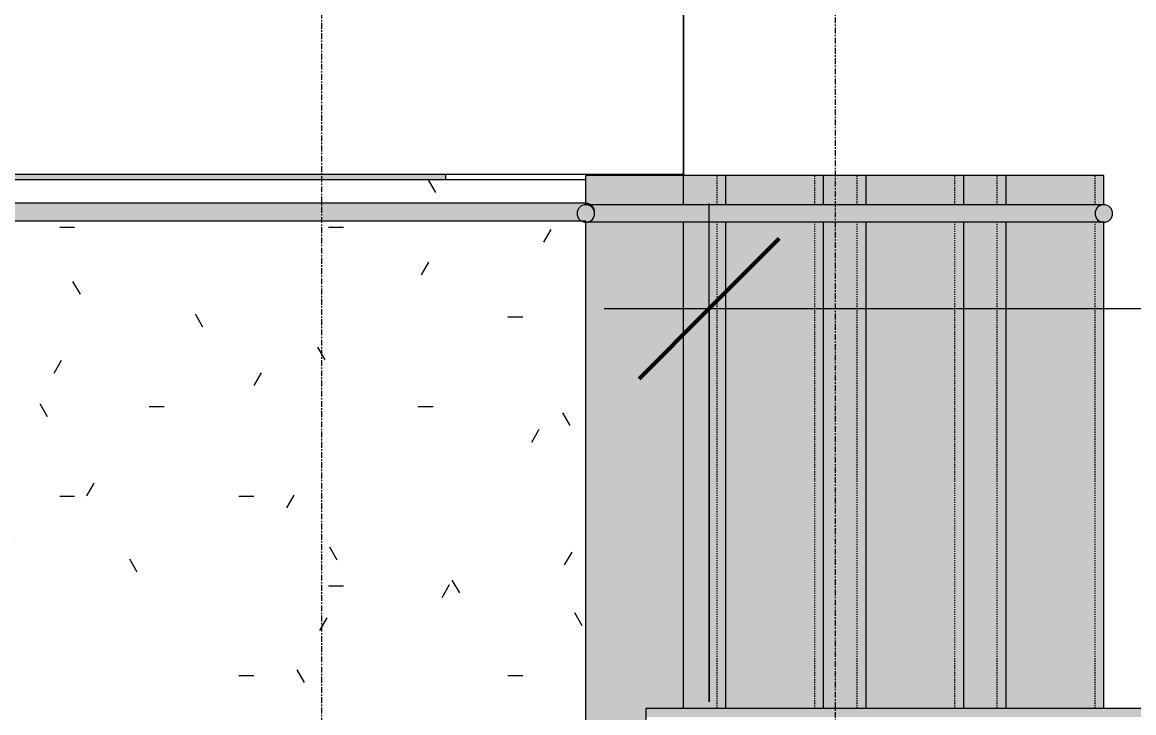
# Model space of a CAD drawing. Header units: inches. Extents: x -4139 to -1227, y 10223 to 12021.
# Drawn here: x -3082.9 to -2987.6, y 11770.3 to 11829.4 of the extents above; entities that cross this region are included whole.
import ezdxf

# ---------------------------------------------------------------- set-up
doc = ezdxf.new("R2010")
doc.units = ezdxf.units.IN
doc.header["$MEASUREMENT"] = 0
doc.linetypes.add('Grid Line 1_2_', pattern=[0.875, 0.5, -0.125, 0.125, -0.125])
doc.linetypes.add('Overhead 1_16_', pattern=[0.101562, 0.0625, -0.039062])
for name, color, linetype, lineweight in [('A-ANNO-DIMS', 211, 'Continuous', 9), ('A-ANNO-DIMS-96', 211, 'Continuous', 9), ('A-FLOR-HRAL', 11, 'Continuous', 9), ('A-WALL', 113, 'Continuous', 13), ('C-BLDG-PADS', 91, 'Continuous', 13), ('C-TOPO', 7, 'Continuous', 9), ('S-FNDN', 32, 'Continuous', 13), ('S-GRID', 1, 'Continuous', 9), ('S-STRS', 31, 'Continuous', 9)]:
    doc.layers.add(name, color=color, linetype=linetype, lineweight=lineweight)
doc.styles.add('Century Gothic_1', font='ufonts.com_century-gothic.ttf', dxfattribs={"height": 9})
doc.dimstyles.new('OD__1_16__Tol__', dxfattribs={"dimscale": 12, "dimtxt": 9.397514, "dimasz": 1, "dimexe": 0.75, "dimexo": 0.5, "dimgap": 0.75, "dimtad": 1, "dimdec": 4, "dimrnd": 0.0625, "dimzin": 3, "dimdsep": 46, "dimlunit": 4, "dimtxsty": 'Century Gothic_1', "dimblk1": 'OBLIQUE', "dimblk2": 'OBLIQUE', "dimsah": 1, "dimcen": 0.09, "dimdle": 0.75, "dimazin": 0, "dimtfac": 1, "dimtdec": 4, "dimtix": 1, "dimtmove": 0, "dimatfit": 3, "dimfxl": 1, "dimtvp": 1, "dimtfill": 1, "dimfrac": 2, "dimtolj": 1, "dimtzin": 0, "dimarcsym": 2})

# ---------------------------------------------------------------- blocks, each defined once
blk = doc.blocks.new('Railing - Lapeyre - 1 1_2_ Post-1355937-FLOOR PLAN - 1ST FLOOR PLAN')
at = {"layer": 'A-FLOR-HRAL'}
blk.add_hatch(color=253, dxfattribs=at).paths.add_polyline_path([(0.061, 0.742), (-0.001, 0.75), (-0.195, 0.724), (-0.375, 0.65), (-0.53, 0.53), (-0.65, 0.374), (-0.725, 0.193), (-0.75, 0), (-0.629, 0), (-0.603, 0.194), (-0.528, 0.375), (-0.409, 0.53), (-0.254, 0.65), (-0.057, 0.727), (0.04, 0.739)], flags=0)
at = {"layer": 'A-FLOR-HRAL', "color": 8}
blk.add_arc((0, 0), 0.75, 85.3095, 180, dxfattribs=at)
blk = doc.blocks.new('Railing - Railing-1339868-FLOOR PLAN - 1ST FLOOR PLAN')
at = {"layer": 'A-FLOR-HRAL'}
blk.add_hatch(color=253, dxfattribs=at).paths.add_polyline_path([(-3208.453, 11812.395), (-3034.981, 11812.395), (-3035.11, 11812.496), (-3035.228, 11812.649), (-3035.303, 11812.83), (-3035.328, 11813.024), (-3035.303, 11813.218), (-3035.228, 11813.399), (-3035.109, 11813.554), (-3034.948, 11813.676), (-3034.772, 11813.748), (-3034.578, 11813.774), (-3034.578, 11813.895), (-3209.953, 11813.895), (-3208.479, 11812.421)], flags=0)
at = {"layer": 'A-FLOR-HRAL', "color": 8}
for p, q in [((-3034.578, 11813.895), (-3209.953, 11813.895)), ((-3034.578, 11813.895), (-3034.578, 11813.777)), ((-3208.453, 11812.395), (-3034.578, 11812.395))]:
    blk.add_line(p, q, dxfattribs=at)
at = {"rotation": 269.9999999999996}
blk.add_blockref('Railing - Lapeyre - 1 1_2_ Post-1355937-FLOOR PLAN - 1ST FLOOR PLAN', (-3034.578, 11813.145), dxfattribs=at)
blk = doc.blocks.new('Railing - Lapeyre - 1 1_2_ Post-1355956-FLOOR PLAN - 1ST FLOOR PLAN')
at = {"layer": 'A-FLOR-HRAL'}
blk.add_hatch(color=253, dxfattribs=at).paths.add_polyline_path([(0.75, 0), (0.724, 0.194), (0.65, 0.375), (0.53, 0.53), (0.375, 0.65), (0.194, 0.724), (0, 0.75), (-0.194, 0.724), (-0.375, 0.65), (-0.53, 0.53), (-0.65, 0.375), (-0.724, 0.194), (-0.75, 0), (-0.724, -0.194), (-0.65, -0.375), (-0.53, -0.53), (-0.375, -0.65), (-0.194, -0.724), (0, -0.75), (0.194, -0.724), (0.375, -0.65), (0.53, -0.53), (0.65, -0.375), (0.724, -0.194)], flags=0)
at = {"layer": 'A-FLOR-HRAL', "color": 8}
for start, end in [(360, 180), (180, 360)]:
    blk.add_arc((0, 0), 0.75, start, end, dxfattribs=at)
blk = doc.blocks.new('Railing - Railing-1340472-FLOOR PLAN - 1ST FLOOR PLAN')
at = {"layer": 'A-FLOR-HRAL'}
for points in [[(-3034.578, 11812.274), (-3026.207, 11812.274), (-3026.207, 11813.774), (-3034.176, 11813.774), (-3034.048, 11813.676), (-3033.929, 11813.52), (-3033.854, 11813.34), (-3033.828, 11813.145), (-3033.836, 11813.085), (-3033.83, 11813.008), (-3033.854, 11812.83), (-3033.929, 11812.649), (-3034.048, 11812.494), (-3034.203, 11812.374), (-3034.384, 11812.3)], [(-2990.957, 11812.274), (-2990.207, 11812.274), (-2990.401, 11812.3), (-2990.582, 11812.374), (-2990.737, 11812.494), (-2990.856, 11812.649), (-2990.931, 11812.83), (-2990.957, 11813.024), (-2990.931, 11813.218), (-2990.856, 11813.399), (-2990.737, 11813.554), (-2990.582, 11813.674), (-2990.401, 11813.748), (-2990.207, 11813.774), (-3026.207, 11813.774), (-3026.203, 11812.274), (-2995.369, 11812.274)]]:
    blk.add_hatch(color=253, dxfattribs=at).paths.add_polyline_path(points, flags=0)
at = {"layer": 'A-FLOR-HRAL', "color": 8}
for p, q in [((-3026.207, 11813.774), (-3034.578, 11813.774)), ((-2990.207, 11813.774), (-3026.207, 11813.774)), ((-3026.207, 11812.274), (-3034.578, 11812.274)), ((-2990.207, 11812.274), (-3026.207, 11812.274))]:
    blk.add_line(p, q, dxfattribs=at)
at = {"rotation": 270}
for p in [(-3034.578, 11813.024), (-2990.207, 11813.024)]:
    blk.add_blockref('Railing - Lapeyre - 1 1_2_ Post-1355956-FLOOR PLAN - 1ST FLOOR PLAN', p, dxfattribs=at)
blk = doc.blocks.new('Railing - Lapeyre - 1 1_2_ Post-1355958-FLOOR PLAN - 1ST FLOOR PLAN')
at = {"layer": 'A-FLOR-HRAL'}
h = blk.add_hatch(color=254, dxfattribs=at)
h.paths.add_polyline_path([(0.75, 0), (0.724, 0.194), (0.724, -0.194)], flags=0)
h.paths.add_polyline_path([(0, -0.75), (-0.75, 0), (-0.724, -0.194), (-0.121, -0.657)], flags=0)
at = {"layer": 'A-FLOR-HRAL', "color": 8}
for start, end in [(360, 180), (180, 360)]:
    blk.add_arc((0, 0), 0.75, start, end, dxfattribs=at)
blk = doc.blocks.new('Railing - Railing-1379388-FLOOR PLAN - 1ST FLOOR PLAN')
at = {"layer": 'A-FLOR-HRAL', "color": 8}
blk.add_line((-3034.562, 11812.274), (-3034.578, 11812.274), dxfattribs=at)
at = {"rotation": 270}
blk.add_blockref('Railing - Lapeyre - 1 1_2_ Post-1355958-FLOOR PLAN - 1ST FLOOR PLAN', (-3034.578, 11813.024), dxfattribs=at)
blk = doc.blocks.new('DIMBLOCK24-FLOOR PLAN - 1ST FLOOR PLAN')
at = {"layer": 'A-ANNO-DIMS-96'}
for p, q in [((-3024.016, 11771.208), (-3024.016, 11813.877)), ((-1581.641, 11780.145), (-1581.641, 11813.877)), ((-3033.016, 11804.877), (-1572.641, 11804.877)), ((-3024.016, 11804.877), (-3024.016, 11771.208)), ((-1581.641, 11804.877), (-1581.641, 11780.145))]:
    blk.add_line(p, q, dxfattribs=at)
at = {"layer": 'A-ANNO-DIMS-96', "lineweight": 50}
for p, q in [((-3024.016, 11804.877), (-3018.016, 11810.877)), ((-1581.641, 11804.877), (-1575.641, 11810.877)), ((-3024.016, 11804.877), (-3030.016, 11798.877)), ((-1581.641, 11804.877), (-1587.641, 11798.877))]:
    blk.add_line(p, q, dxfattribs=at)
at = {"layer": 'A-ANNO-DIMS-96', "color": 0, "insert": (-2337.062, 11825.413), "char_height": 9, "width": 82.16113, "attachment_point": 1, "line_spacing_factor": 0.984502, "style": 'Century Gothic_1', "bg_fill": 3, "box_fill_scale": 1.25, "bg_fill_color": 256, "bg_fill_true_color": 13158600, "bg_fill_transparency": 0}
blk.add_mtext('120\' - 2 3/8"', dxfattribs=at)
blk = doc.blocks.new('_Oblique')
at = {"color": 0, "linetype": 'ByBlock', "lineweight": -2}
blk.add_line((-0.5, -0.5), (0.5, 0.5), dxfattribs=at)

msp = doc.modelspace()

# ---------------------------------------------------------------- hatches: boundary and pattern name
at = {"layer": 'A-WALL'}
h = msp.add_hatch(color=254, dxfattribs=at)
h.paths.add_polyline_path([(-1699.36497, 11769.89539), (-1585.45325, 11769.89539), (-1585.45325, 11770.64539), (-1843.64075, 11770.64539), (-1843.64075, 11769.89539), (-1782.97811, 11769.89539)], flags=0)
h.paths.add_polyline_path([(-2535.79105, 11769.89539), (-1883.64075, 11769.89539), (-1883.64075, 11770.64539), (-3029.45325, 11770.64539), (-3029.45325, 11769.89539), (-2539.16157, 11769.89539)], flags=0)
at = {"layer": 'C-BLDG-PADS', "lineweight": 9}
h = msp.add_hatch(dxfattribs=at)
h.set_pattern_fill('FP_19', color=9, style=0, pattern_type=2)
h.set_pattern_definition([(0, (0, 0), (30.72, 7.68), [1.267, -21.773, 1.267, -21.773, -122.88]), (0, (0, 0), (30.72, 7.68), [-46.08, 1.267, -44.813, 1.267, -21.773, -53.76]), (0, (0, 0), (30.72, 7.68), [-115.2, 1.267, -14.093, 1.267, -37.133]), (120, (11.52, 3.84), (-22.011075, 22.7643004), [1.267, -21.773, 1.267, -21.773, -122.88]), (120, (11.52, 3.84), (-22.011075, 22.7643004), [-46.08, 1.267, -44.813, 1.267, -21.773, -53.76]), (120, (11.52, 3.84), (-22.011075, 22.7643004), [-115.2, 1.267, -14.093, 1.267, -37.133]), (240, (15.36, 19.2), (-8.708925, -30.4443004), [1.267, -21.773, 1.267, -21.773, -122.88]), (240, (15.36, 19.2), (-8.708925, -30.4443004), [-46.08, 1.267, -44.813, 1.267, -21.773, -53.76]), (240, (15.36, 19.2), (-8.708925, -30.4443004), [-115.2, 1.267, -14.093, 1.267, -37.133])])
h.paths.add_polyline_path([(-3211.95325, 11458.77039), (-3029.45325, 11458.77039), (-3029.45325, 11537.52039), (-3026.20325, 11537.52039), (-3026.20325, 11681.52039), (-3029.45325, 11681.52039), (-3029.45325, 11705.20789), (-3028.45325, 11705.20789), (-3028.45325, 11707.20789), (-3026.51575, 11707.20789), (-3026.51575, 11707.83289), (-3026.20325, 11707.83289), (-3026.20325, 11742.58289), (-3026.51575, 11742.58289), (-3026.51575, 11743.20789), (-3028.45325, 11743.20789), (-3028.45325, 11745.20789), (-3029.45325, 11745.20789), (-3029.45325, 11758.39539), (-3034.57825, 11758.39539), (-3056.58153, 11765.52824), (-3056.58153, 11768.39539), (-3034.57825, 11768.39539), (-3034.57825, 11812.27399), (-3034.77237, 11812.29955), (-3034.95325, 11812.37447), (-3034.98051, 11812.39539), (-3208.45325, 11812.39539), (-3208.45325, 11461.89539), (-3208.47882, 11461.70124), (-3208.55381, 11461.52029), (-3208.67292, 11461.36506), (-3208.82854, 11461.24575), (-3209.00951, 11461.1709), (-3209.20367, 11461.14544), (-3209.39777, 11461.17111), (-3209.57859, 11461.24613), (-3209.73382, 11461.36537), (-3209.8529, 11461.5207), (-3209.92774, 11461.70159), (-3209.95325, 11461.89539), (-3209.95325, 11813.89539), (-3034.57825, 11813.89539), (-3034.57825, 11815.89539), (-3211.95325, 11815.89539), (-3211.95325, 11459.98039)], flags=0)
h.paths.add_polyline_path([(-3034.10482, 11741.45789), (-3064.45325, 11741.45789), (-3064.45325, 11743.20789), (-3028.45325, 11743.20789), (-3028.45325, 11741.45789)], flags=0)
at = {"layer": 'S-FNDN'}
msp.add_hatch(color=254, dxfattribs=at).paths.add_polyline_path([(-3195.15967, 11815.89539), (-3046.58153, 11815.89539), (-3046.58153, 11816.39539), (-3202.45325, 11816.39539), (-3202.45325, 11815.89539)], flags=0)
at = {"layer": 'S-STRS'}
h = msp.add_hatch(color=254, dxfattribs=at)
h.paths.add_polyline_path([(-3029.45325, 11768.39539), (-3029.45325, 11770.64539), (-3026.20653, 11770.64539), (-3026.20653, 11812.27399), (-3034.57825, 11812.27399), (-3034.57825, 11768.39539)], flags=0)
h.paths.add_polyline_path([(-3032.0406, 11813.77399), (-3026.20653, 11813.77399), (-3026.20653, 11816.27399), (-3034.57825, 11816.27399), (-3034.57825, 11813.89539), (-3034.38414, 11813.86983), (-3034.20325, 11813.79491), (-3034.17599, 11813.77399), (-3033.65614, 11813.77399)], flags=0)
h = msp.add_hatch(color=7, dxfattribs=at)
h.paths.add_polyline_path([(-3026.20653, 11770.64539), (-3014.20653, 11770.64539), (-3014.20653, 11812.27399), (-3026.20653, 11812.27399), (-3026.20653, 11771.52407)], flags=0)
h.paths.add_polyline_path([(-3026.20653, 11813.77399), (-3014.20653, 11813.77399), (-3014.20653, 11816.27399), (-3026.20653, 11816.27399)], flags=0)
h = msp.add_hatch(color=254, dxfattribs=at)
h.paths.add_polyline_path([(-3010.57825, 11770.64539), (-3010.57825, 11812.27399), (-3014.20653, 11812.27399), (-3014.20653, 11770.64539)], flags=0)
h.paths.add_polyline_path([(-3010.57825, 11813.77399), (-3010.57825, 11816.27399), (-3014.20653, 11816.27399), (-3014.20653, 11813.77399), (-3011.2773, 11813.77399)], flags=0)
h = msp.add_hatch(color=7, dxfattribs=at)
h.paths.add_polyline_path([(-3002.20653, 11770.64539), (-3002.20653, 11812.27399), (-3010.57825, 11812.27399), (-3010.57825, 11770.64539)], flags=0)
h.paths.add_polyline_path([(-3009.51537, 11813.77399), (-3002.20653, 11813.77399), (-3002.20653, 11816.27399), (-3010.57825, 11816.27393), (-3010.57825, 11813.77399)], flags=0)
h = msp.add_hatch(color=254, dxfattribs=at)
h.paths.add_polyline_path([(-2998.57825, 11770.64539), (-2998.57825, 11812.27399), (-3002.20653, 11812.27399), (-3002.20653, 11770.64539)], flags=0)
h.paths.add_polyline_path([(-3002.20653, 11813.77399), (-2998.57825, 11813.77399), (-2998.57825, 11816.27399), (-3002.20653, 11816.27399), (-3002.20653, 11815.59572)], flags=0)
h = msp.add_hatch(color=7, dxfattribs=at)
h.paths.add_polyline_path([(-2998.57825, 11770.64539), (-2990.20653, 11770.64539), (-2990.20653, 11812.27399), (-2998.57825, 11812.27399), (-2998.57825, 11771.52407)], flags=0)
h.paths.add_polyline_path([(-2990.95653, 11813.77399), (-2990.20653, 11813.77399), (-2990.20653, 11816.27399), (-2998.57825, 11816.27399), (-2998.57825, 11813.77399), (-2995.36864, 11813.77399)], flags=0)

# ---------------------------------------------------------------- linework, layer by layer
at = {"layer": 'A-WALL', "lineweight": 9}
for p, q in [((-1883.64075, 11770.64539), (-3029.45325, 11770.64539)), ((-3029.45325, 11770.64539), (-3029.45325, 11745.20789))]:
    msp.add_line(p, q, dxfattribs=at)
at = {"layer": 'C-BLDG-PADS', "color": 8, "lineweight": 9}
for p, q in [((-3034.57825, 11815.89539), (-3211.95325, 11815.89539)), ((-3034.57825, 11813.89539), (-3034.57825, 11815.89539)), ((-3034.57825, 11758.39539), (-3034.57825, 11812.27399))]:
    msp.add_line(p, q, dxfattribs=at)
at = {"layer": 'C-TOPO', "color": 8}
for p, q in [((-3026.20331, 11816.27417), (-3026.20331, 11831.1416)), ((-3026.20331, 11831.1416), (-3026.20331, 11816.39575)), ((-3046.58153, 11816.39575), (-3026.20331, 11816.39575)), ((-3046.58153, 11816.39575), (-3026.20331, 11816.39575)), ((-3026.20331, 11816.39575), (-3026.20331, 11816.27417))]:
    msp.add_line(p, q, dxfattribs=at)
at = {"layer": 'S-FNDN', "color": 8, "lineweight": 9}
for p in [(-3212.45325, 11816.39539), (-3046.58153, 11815.89539)]:
    msp.add_line(p, (-3046.58153, 11816.39539), dxfattribs=at)
at = {"layer": 'S-GRID', "linetype": 'Grid Line 1_2_'}
for p, q in [((-3057.20325, 10413.09146), (-3057.20325, 11916.7122)), ((-3013.20325, 10769.69706), (-3013.20325, 11840.03697))]:
    msp.add_line(p, q, dxfattribs=at)
at = {"layer": 'S-STRS', "color": 8}
for p, q in [((-3034.57825, 11813.89539), (-3034.57825, 11816.27399)), ((-3022.57825, 11816.27399), (-3034.57825, 11816.27399)), ((-3026.20653, 11813.77399), (-3026.20653, 11816.27399)), ((-3014.20653, 11816.27399), (-3026.20653, 11816.27399)), ((-3022.57825, 11813.77399), (-3022.57825, 11816.27399)), ((-3010.57825, 11816.27399), (-3014.20653, 11816.27399)), ((-3002.20653, 11816.27399), (-3014.20653, 11816.27399)), ((-3014.20653, 11813.77399), (-3014.20653, 11816.27399)), ((-3010.57825, 11813.77399), (-3010.57825, 11816.27399)), ((-2998.57825, 11816.27399), (-3002.20653, 11816.27399)), ((-2990.20653, 11816.27399), (-3002.20653, 11816.27399)), ((-3002.20653, 11813.77399), (-3002.20653, 11816.27399)), ((-2998.57825, 11813.77399), (-2998.57825, 11816.27399)), ((-2990.20653, 11813.77399), (-2990.20653, 11816.27399)), ((-3034.57825, 11768.27399), (-3034.57825, 11812.27399)), ((-3026.20653, 11770.64539), (-3026.20653, 11812.27399)), ((-3022.57825, 11770.64539), (-3022.57825, 11812.27399)), ((-3014.20653, 11770.64539), (-3014.20653, 11812.27399)), ((-3010.57825, 11770.64539), (-3010.57825, 11812.27399)), ((-3002.20653, 11770.64539), (-3002.20653, 11812.27399)), ((-2998.57825, 11770.64539), (-2998.57825, 11812.27399)), ((-2990.20653, 11770.64539), (-2990.20653, 11812.27399))]:
    msp.add_line(p, q, dxfattribs=at)
at = {"layer": 'S-STRS', "color": 8, "linetype": 'Overhead 1_16_'}
for p, q in [((-3023.32825, 11813.77399), (-3023.32825, 11816.27399)), ((-3014.95653, 11813.77399), (-3014.95653, 11816.27399)), ((-3011.32825, 11813.77399), (-3011.32825, 11816.27399)), ((-3002.95653, 11813.77399), (-3002.95653, 11816.27399)), ((-2999.32825, 11813.77399), (-2999.32825, 11816.27399)), ((-2990.95653, 11813.77399), (-2990.95653, 11816.27399)), ((-3023.32825, 11770.64539), (-3023.32825, 11812.27399)), ((-3014.95653, 11770.64539), (-3014.95653, 11812.27399)), ((-3011.32825, 11770.64539), (-3011.32825, 11812.27399)), ((-3002.95653, 11770.64539), (-3002.95653, 11812.27399)), ((-2999.32825, 11770.64539), (-2999.32825, 11812.27399)), ((-2990.95653, 11770.64539), (-2990.95653, 11812.27399))]:
    msp.add_line(p, q, dxfattribs=at)

# ---------------------------------------------------------------- block references
at = {"layer": 'A-FLOR-HRAL', "color": 8}
for name in ['Railing - Railing-1339868-FLOOR PLAN - 1ST FLOOR PLAN', 'Railing - Railing-1340472-FLOOR PLAN - 1ST FLOOR PLAN', 'Railing - Railing-1379388-FLOOR PLAN - 1ST FLOOR PLAN']:
    msp.add_blockref(name, (0, 0), dxfattribs=at)

# ---------------------------------------------------------------- next in the draw order: dimensions: what is measured, and where the dimension line sits
at = {"layer": 'A-ANNO-DIMS'}
dim = msp.add_linear_dim(base=(-1581.64075, 11804.87684), p1=(-3024.01575, 11765.20789), p2=(-1581.64075, 11774.14539), dimstyle='OD__1_16__Tol__', override={"dimpost": '<>', "dimfxl": 1442.40269}, dxfattribs=at)
dim.commit()
dim.dimension.update_dxf_attribs({"geometry": 'DIMBLOCK24-FLOOR PLAN - 1ST FLOOR PLAN', "text_midpoint": (-2302.82825, 11819.10186)})

doc.saveas('drawing.dxf')
